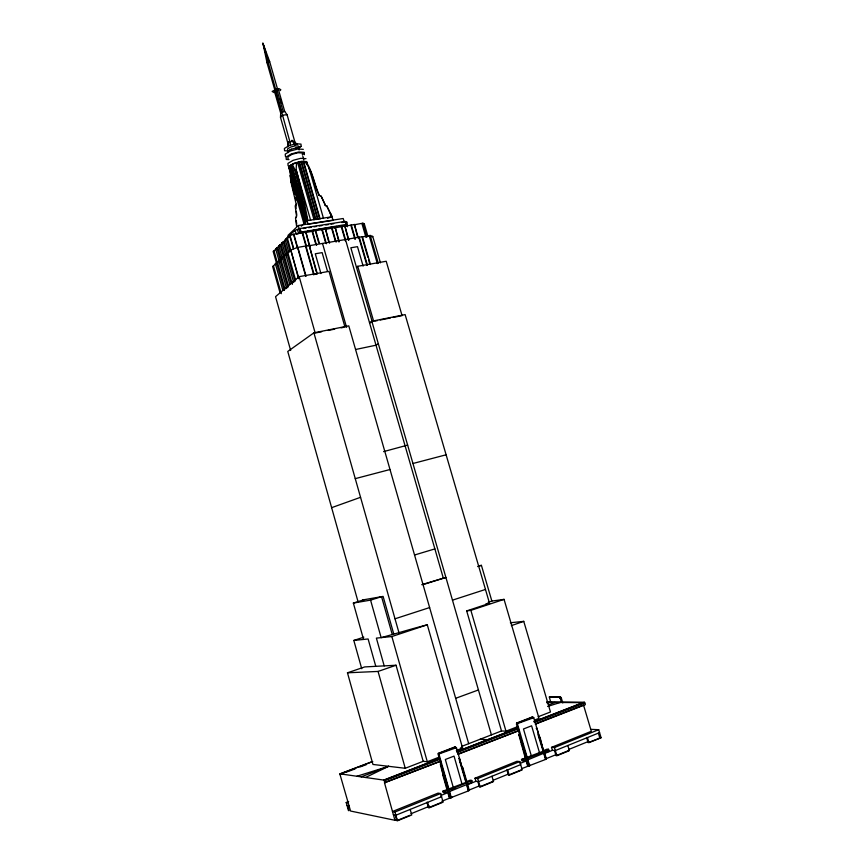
<?xml version="1.0" encoding="UTF-8"?>
<svg xmlns="http://www.w3.org/2000/svg" width="864" height="864" viewBox="0 0 864 864"><rect width="100%" height="100%" fill="white"/><g stroke="black" fill="none" stroke-linecap="round" stroke-linejoin="round"><path stroke-width="1.3" d="M347.101 226.022L347.155 222.188L341.604 222.48M290.38 145.087L290.174 142.722L288.673 141.728L288.338 144.817L280.498 117.407L280.692 113.119L274.482 91.444L275.573 90.04L278.489 89.748L284.71 111.445L287.064 114.685L294.937 142.139L297.205 144.536M304.776 161.611C312.93 171.266 313.708 184.27 319.032 195.329L319.453 195.512C314.55 184.702 312.854 172.724 306.58 162.497L303.167 161.492L296.546 162.691L296.147 169.711L303.383 197.608L307.876 220.514M290.714 173.34L290.585 175.651L288.997 167.141L304.927 222.88M287.723 146.826L288.673 141.728M306.86 220.903L299.916 188.125L295.142 170.111L292.313 164.387L296.546 162.691M296.59 226.422L295.542 218.106L296.536 216.41L295.196 205.88L296.201 204.174L291.017 182.39L290.142 175.457L304.106 224.359M295.974 208.678L296.201 204.174M274.784 89.856L267.008 62.716L267.721 61.754L269.654 61.582L277.819 90.029L275.152 91.152L275.875 90.223L277.819 90.029M268.952 62.543L269.654 61.582L262.904 43.2L267.008 62.716M294.937 142.139L291.978 140.389L290.174 142.722L275.573 90.04M280.109 90.634L280.811 89.737L278.921 88.592L277.031 88.776L272.149 91.454L274.061 92.588M280.692 113.119L281.794 111.769L284.71 111.445M280.498 117.407L282.301 115.214L287.064 114.685M306.666 221.314L290.66 165.337L292.313 164.387M306.58 162.497L306.688 163.22M347.414 226.735L344.984 221.411L344.25 222.059L343.213 218.506L298.372 225.515L287.993 235.397L288.662 237.762M285.919 238.864L294.764 230.472L300.089 228.485L344.984 221.411M279.58 262.721L275.648 248.81L279.752 245.668L278.802 245.819L282.398 258.541M278.802 245.819L282.949 242.633L281.999 242.795L285.628 255.604M281.999 242.795L285.52 240.203M288.889 252.612L285.239 239.717L290.11 235.861L293.436 247.547M276.35 262.699L273.154 251.392L276.599 248.659L275.648 248.81M301.255 226.195L307.152 220.633L332.003 216.778L333.029 220.342L308.178 224.23L305.899 217.555M300.089 228.485L301.126 232.114L346.723 224.359M309.949 246.456L305.878 232.211L293.522 234.274L289.688 235.721L293.414 248.821M309.193 245.506L305.878 232.211M282.83 290.218L275.357 263.704L279.698 260.431L278.748 260.582L286.643 288.554M278.748 260.582L283.154 257.267L282.204 257.429L289.796 284.299M282.204 257.429L286.664 254.059L285.692 254.21L293.728 282.571M285.692 254.21L290.844 250.225L298.544 278.694M280.033 292.756L272.614 266.414L276.296 263.542L275.357 263.704M305.5 232.567L315.738 230.645L319.432 243.529M315.738 230.645L325.523 229.079L329.573 243.205M332.003 216.778L326.84 206.107L332.003 216.778L330.75 213.732M290.423 250.096L297.508 247.439L309.226 245.419L317.369 273.942L315.198 274.331M328.439 240.98L325.523 229.079M316.235 271.674L309.226 245.419M325.123 229.435L335.221 227.534L339.282 241.596M338.872 241.942L335.221 227.534M334.822 227.88L344.855 226.001L348.905 240.008M348.494 240.354L344.855 226.001M344.444 226.346L354.413 224.467L358.463 238.432M357.674 237.503L354.413 224.467M344.974 327.078L329.011 271.372L299.182 276.642L275.54 296.665L290.66 350.46M308.837 245.765L362.383 236.65L370.483 264.546M362.383 236.65L361.962 236.995L370.192 235.44L372.751 236.455L380.441 262.84M356.476 267.278L357.739 266.296L386.208 261.263L402.084 315.641L393.044 317.444M468.688 743.688L348.786 325.858L313.902 332.834L287.766 351.464L358.171 602.176M517.86 726.57L505.98 731.182L501.509 730.966L466.679 610.902L489.532 603.331L405.13 314.593L371.822 321.246L369.544 322.758L371.412 322.38M378.346 343.786L376.034 345.2L355.622 349.488M288.338 151.081L291.341 149.256M298.253 148.111L301.104 146.394L300.996 144.104L296.039 143.77L289.127 145.584L284.386 148.478L284.591 150.736L288.306 150.973M516.575 723.06L517.612 723.838L516.575 723.06L532.062 717.066L532.278 717.822L533.747 717.703L543.532 751.097L521.51 759.456L521.91 760.828L527.083 760.158L549.299 750.956L548.51 749.261L547.042 749.164L543.37 750.643L536.825 728.05L536.188 728.298M521.51 759.456L526.684 758.786L547.744 750.276L548.51 749.261M471.593 780.311L472.262 782.125L470.966 782.86L448.438 791.975L443.34 792.569L442.93 791.154L448.038 790.549L471.852 780.721L470.232 780.149L466.301 781.726L466.862 781.801L462.899 767.923L462.024 767.988L459.248 758.3L465.577 779.209M547.279 703.555L549.59 702.4M365.548 777.481L388.66 766.314L356.908 776.25M295.682 148.111L298.814 148.316L299.095 149.72L298.48 147.571L301.104 146.394M407.635 445.111L383.573 451.624M343.948 773.15L340.027 774.544L350.568 811.037L394.934 820.282L397.418 819.266M411.026 813.726L429.581 806.166M441.947 801.133L468.752 790.765L466.722 783.67M451.051 797.418L452.066 797.008M479.66 785.765L468.731 790.214L469.292 790.301L467.597 784.382M493.204 780.246L507.978 774.23M521.51 768.712L545.94 759.305L543.931 752.458M529.243 765.569L530.183 765.18M544.86 755.719L545.767 758.83L556.459 754.477M568.879 749.423L587.509 741.83M466.949 785.97L468.299 790.7L469.292 790.301M543.78 753.559L545.454 759.262L546.383 758.884L544.709 753.181M409.838 815.314L396.749 820.66L395.194 815.076M442.379 802.04L428.458 807.721L426.913 802.224M492.739 781.51L479.412 786.942L477.868 781.564M521.413 769.813L508.41 775.116L506.876 769.813M568.523 750.6L556.049 755.687L554.526 750.503M590.922 729.367L598.698 729.691L601.096 737.705L588.956 742.662L587.444 737.554M441.148 795.377L447.833 792.677L449.366 798.109M520.679 764.618L478.634 781.661L475.88 781.315L467.186 784.836L468.115 788.065M520.193 763.387L526.144 760.979L527.666 766.206M544.255 753.646L552.388 750.352L555.347 750.557L599.573 732.629M442.93 791.154L466.322 782.266L456.43 747.641L455.015 747.727L454.799 746.95L438.242 753.343L439.225 754.196L438.242 753.343M475.88 781.315L474.995 778.216L516.931 761.303L519.793 761.562L522.212 769.889L509.198 775.202L507.665 769.9M552.388 750.352L551.513 747.36L591.332 731.29L583.524 705.078L535.831 723.697M462.899 767.923L461.722 768.301L465.869 782.201L466.862 781.801M539.449 737.262L540.054 737.294L543.532 751.097M440.672 793.53L438.037 793.13L392.494 811.501L394.988 811.987L440.672 793.53L443.113 802.17L429.192 807.851L427.637 802.343M474.995 778.216L477.738 778.55L519.793 761.562M551.513 747.36L554.461 747.554L598.698 729.691M443.34 792.569L445.338 791.759M451.829 789.685L455.555 788.184M305.802 222.124L289.829 166.234L291.319 165.64L292.41 169.452M288.997 167.141L290.488 166.547L294.937 182.11M446.936 789.534L442.962 775.548C442.757 768.118 437.033 753.451 443.286 775.418M525.258 757.944L518.875 734.908L519.523 734.659L526.802 757.62M442.962 775.548L444.528 775.213L448.502 789.21M522.86 744.12L521.327 744.455M537.894 734.152L538.931 737.662L540.054 737.294M296.59 176.515L297.594 176.116M299.916 188.125L300.92 187.726M348.44 810.594L346.216 802.505L348.667 801.544M440.51 765.644L441.569 765.418L444.528 775.213M440.878 765.688L441.569 765.418M458.946 758.603L459.626 758.333M518.875 734.908L519.923 734.681M340.027 774.544L340.006 773.831L384.134 780.149L439.668 758.538L440.64 761.162L384.48 782.762L394.934 820.282M518.044 728.039L456.624 751.734L517.59 728.017L519.026 730.566L458.017 754.38L457.499 752.566M535.291 724.216L585.338 704.668L584.831 702.972L584.356 702.238L534.308 721.71L534.773 722.466M384.134 780.149L384.361 780.948L440.122 759.337M457.272 752.544L518.508 728.806M534.535 722.455L584.831 702.972M384.48 782.762L440.64 761.162M458.6 753.829L519.026 730.566M302.378 197.996L303.383 197.608M302.141 198.958L303.145 198.558M559.699 697.021L560.466 696.719L560.833 697.961L560.066 698.263L559.699 697.021L549.342 697.021L550.627 702M439.668 758.538L438.048 754.294L456.43 747.641M517.59 728.017L516.402 723.967L533.747 717.703M423.198 761.314L396.047 665.248L364.727 666.922L347.468 672.797L372.956 764.456L405.248 768.28L423.198 761.314L427.302 761.746L439.15 757.145M461.765 746.366L501.509 730.966M538.099 716.785L550.476 711.979L523.757 621.356L510.365 622.76M456.332 750.47L462.586 748.04L427.291 624.791C411.836 628.754 396.554 633.463 381.143 637.632L370.57 600.124L353.354 603.061L363.55 639.436M534.319 720.176L538.996 718.351L504.058 599.368L491.864 601.063L488.074 602.316M383.735 780.084L439.247 758.495M533.844 721.688L582.8 702.648L547.02 702.378M549.342 697.021L560.466 696.719M438.998 753.408L455.566 747.004L455.792 747.781L455.015 747.727M517.396 723.082L532.894 717.088L533.11 717.844M304.366 208.786L305.381 208.397M304.128 209.758L305.143 209.369M361.195 776.866L388.66 766.314M548.651 704.851L554.915 702.443M560.066 698.263L561.276 697.864L562.777 702.918M327.586 218.3L331.29 216.886L330.34 213.57M340.006 773.831L372.406 761.53M340.34 773.874L372.762 761.562M346.259 772.178L355.158 768.884M359.964 766.973L366.379 764.629M298.372 225.515L300.056 233.118L296.6 234.09L294.764 230.472M353.992 224.824L362.869 223.204L364.284 223.798L367.945 236.401M363.344 224.143L364.284 223.798M371.812 236.812L372.751 236.455M455.663 698.306L478.44 689.958M331.636 507.665L360.558 497.308M347.468 672.797L378.054 671.436L396.047 665.248M511.337 625.622L523.757 621.356M384.199 665.885L376.38 638.118L391.867 636.53L427.291 624.791M466.679 610.902L470.88 610.351L504.058 599.368M361.735 668.736L353.819 640.44L363.809 637.168M395.021 618.797L429.624 607.565M452.477 600.156L485.471 589.453M353.354 603.061L364.09 599.702M370.57 600.124L381.553 596.678L392.116 634.003M477.63 566.546L481.41 565.358L491.864 601.063M421.74 584.68L445.9 577.433L423.036 584.615M547.614 706.439L560.315 702.475M414.601 554.99L434.884 548.899M355.255 478.645L390.01 469.519M412.96 463.493L446.105 454.799M321.667 331.744L315.187 333.04L299.182 276.642M328.136 330.448L334.616 329.152M341.086 327.856L343.678 327.337M374.954 321.073L377.536 320.555M380.128 320.036L390.463 317.963M478.796 565.866L481.41 565.358M362.632 599.962L383.108 596.408L393.714 633.841M285.239 239.717L286.2 239.566M301.126 232.114L305.089 231.487M307.724 231.066L310.37 230.645M313.006 230.224L315.652 229.802M318.287 229.381L320.933 228.96M323.568 228.55L326.214 228.128M328.849 227.707L336.776 226.444M339.412 226.022L342.058 225.601M303.361 228.517L305.996 228.096M308.632 227.686L311.267 227.264M313.913 226.843L316.548 226.433M319.183 226.012L321.818 225.601M325.782 224.975L328.417 224.554M331.052 224.143L333.698 223.722M485.935 603.828L489.532 603.331M353.819 640.44L368.107 638.971L375.786 666.338M546.674 701.978L584.356 702.238M532.062 717.066L532.894 717.088M601.096 737.705L588.114 742.608L586.591 737.51M599.044 738.148L599.897 738.202L598.385 733.115M288.976 159.602L286.286 159.451L286.081 157.054L291.254 153.932L298.76 151.956L304.139 152.291L304.236 154.721L303.674 152.766M538.931 737.662L542.689 749.844M305.975 158.652L300.596 158.35L293.08 160.326L287.906 163.426L288.101 165.791M480.114 739.26L487.501 739.724M303.296 149.342L297.918 148.997L290.401 150.973L285.239 154.105L285.455 156.524M543.37 750.643L543.974 750.686M454.799 746.95L455.566 747.004M460.447 747.868L462.586 748.04M545.767 758.83L546.383 758.884M384.361 780.948L385.085 782.849M440.834 796.576L441.569 796.694L395.885 815.216L393.39 814.72M346.216 802.505L348.332 802.915M347.026 805.464L349.153 805.896M295.542 218.106L296.536 216.41M319.032 195.329L321.149 196.182L325.555 205.6L321.149 196.182M325.145 205.427L327.251 206.28M294.3 193.871L291.827 183.859M291.017 182.39L291.017 179.118M289.829 166.234L290.488 166.547M290.66 165.337L291.319 165.64M294.192 142.085L295.736 143.964M291.978 140.389L294.829 145.12M265.928 52.877L262.904 43.2L275.875 90.223M267.44 57.704L268.574 61.333M560.228 698.263L561.362 702.076M567.842 745.502L569.365 750.654L556.88 755.752L554.461 747.554M547.744 750.276L548.143 751.626M539.492 752.728L531.608 725.803L523.476 728.978L531.371 756.011M517.471 724L527.288 757.652M527.677 759.024L529.697 765.925M527.537 760.136L529.211 765.882M526.684 758.786L527.083 760.158M518.324 730.534L519.523 734.659M519.275 734.929L525.852 757.998M526.252 759.359L528.26 766.271M370.192 235.44L378.292 263.239M522.947 759.586L523.346 760.957M369.252 235.796L377.341 263.585M362.869 223.204L366.919 237.114M361.93 223.56L365.969 237.46M470.88 610.351L505.98 731.182M362.329 238.27L367.848 257.278M368.593 259.805L369.695 263.606M359.273 237.168L367.373 265.097M358.852 237.514L366.952 265.432M351.292 224.964L355.342 238.939M363.128 266.101L357.491 246.661L350.838 247.784L372.352 322.196M350.881 225.32L354.931 239.285M357.739 266.296L373.669 321.332M371.822 321.246L491.422 734.875M341.712 226.498L443.264 577.93M341.312 226.854L345.362 240.872M491.983 776.25L493.517 781.596L480.179 787.039L477.738 778.55M332.057 228.031L336.118 242.125M331.657 228.388L335.351 241.186M310.91 173.362L308.999 167.983L323.492 218.419M306.331 162.022L306.893 163.976L306.817 161.6L301.45 161.309L293.933 163.296L288.749 166.385L288.932 168.728M302.8 156.211L303.89 160.013M303.707 161.752L320.134 218.959M303.167 161.492L319.604 218.765M322.326 229.586L326.387 243.734M321.937 229.943L325.631 242.795M301.666 162.086L318.092 219.337M301.018 161.773L317.466 219.089M299.527 162.367L315.954 219.672M322.531 243.508L346.572 327.359M298.879 162.054L315.328 219.424M280.336 99.112L281.437 102.989M276.966 89.975L283.262 111.953M297.626 162.551L314.064 219.91M327.434 271.123L322.142 252.623L315.284 253.778L320.944 273.564M275.195 90.72L281.491 112.698M315.716 232.286L318.665 242.59M310.662 220.439L296.147 169.711L295.142 170.111L302.756 196.733M470.556 781.456L470.966 782.86M312.52 231.152L316.591 245.354M312.142 231.509L315.824 244.404M291.902 164.84L305.37 211.928M293.134 172.001L304.398 211.388M305.122 213.926L306.212 217.739M295.672 184.702L300.121 200.264M300.866 202.856L305.316 218.419M459.302 759.812L461.376 767.092M289.548 167.4L305.456 223.085M462.002 784.004L454.032 756.097L445.338 759.488L453.308 787.514M302.638 232.729L306.709 246.985M301.784 231.498L314.118 274.525M305.586 246.305L313.729 274.849M297.918 247.568L306.061 276.199M293.933 234.414L305.651 276.091M293.522 234.274L297.594 248.584M439.031 754.38L448.945 789.275M449.345 790.69L451.386 797.85M448.902 790.625L450.932 797.774M439.981 761.098L441.202 765.374M448.038 790.549L448.438 791.975M443.513 775.613L447.487 789.62M447.887 791.035L449.928 798.196M287.442 238.388L290.736 250.02M291.2 251.467L298.598 277.56M444.258 791.348L444.658 792.763M313.902 332.834L399.114 633.258M286.481 238.55L290.142 251.467M287.906 252.914L295.596 280.033M284.18 241.477L287.453 253.022M286.945 253.076L294.991 281.502M283.219 241.628L286.492 253.184M284.386 256.133L292.367 284.353M280.962 244.523L284.569 257.278M391.867 636.53L427.302 761.746M280.012 244.674L291.049 283.241M277.787 247.525L281.372 260.194M280.919 259.319L288.468 286.06M276.847 247.676L280.422 260.356M279.958 259.481L287.874 287.507M277.495 262.451L284.99 289.008M274.072 251.046L277.614 263.617M276.545 262.613L284.396 290.444M273.532 266.08L281.308 293.684M378.054 671.436L405.248 768.28M410.184 809.417L411.739 814.968L397.44 820.8L394.988 811.987M347.62 805.583L349.024 810.713M297.464 229.446L298.512 233.356M295.445 197.91L295.92 200.491M296.298 211.313L296.806 215.255M296.276 220.644L296.73 224.208M287.636 150.422L287.518 148.943L290.628 147.053L295.142 145.865L298.393 146.081L298.48 147.571M288.058 158.738L287.906 156.816L292.043 154.321L298.048 152.744L302.346 153.004L302.432 154.948M288.252 152.582L288.133 151.103L291.244 149.213L295.769 148.025L299.02 148.241L299.095 149.72M306.914 217.166L307.152 220.633M346.108 221.767L346.356 225.731"/></g></svg>
